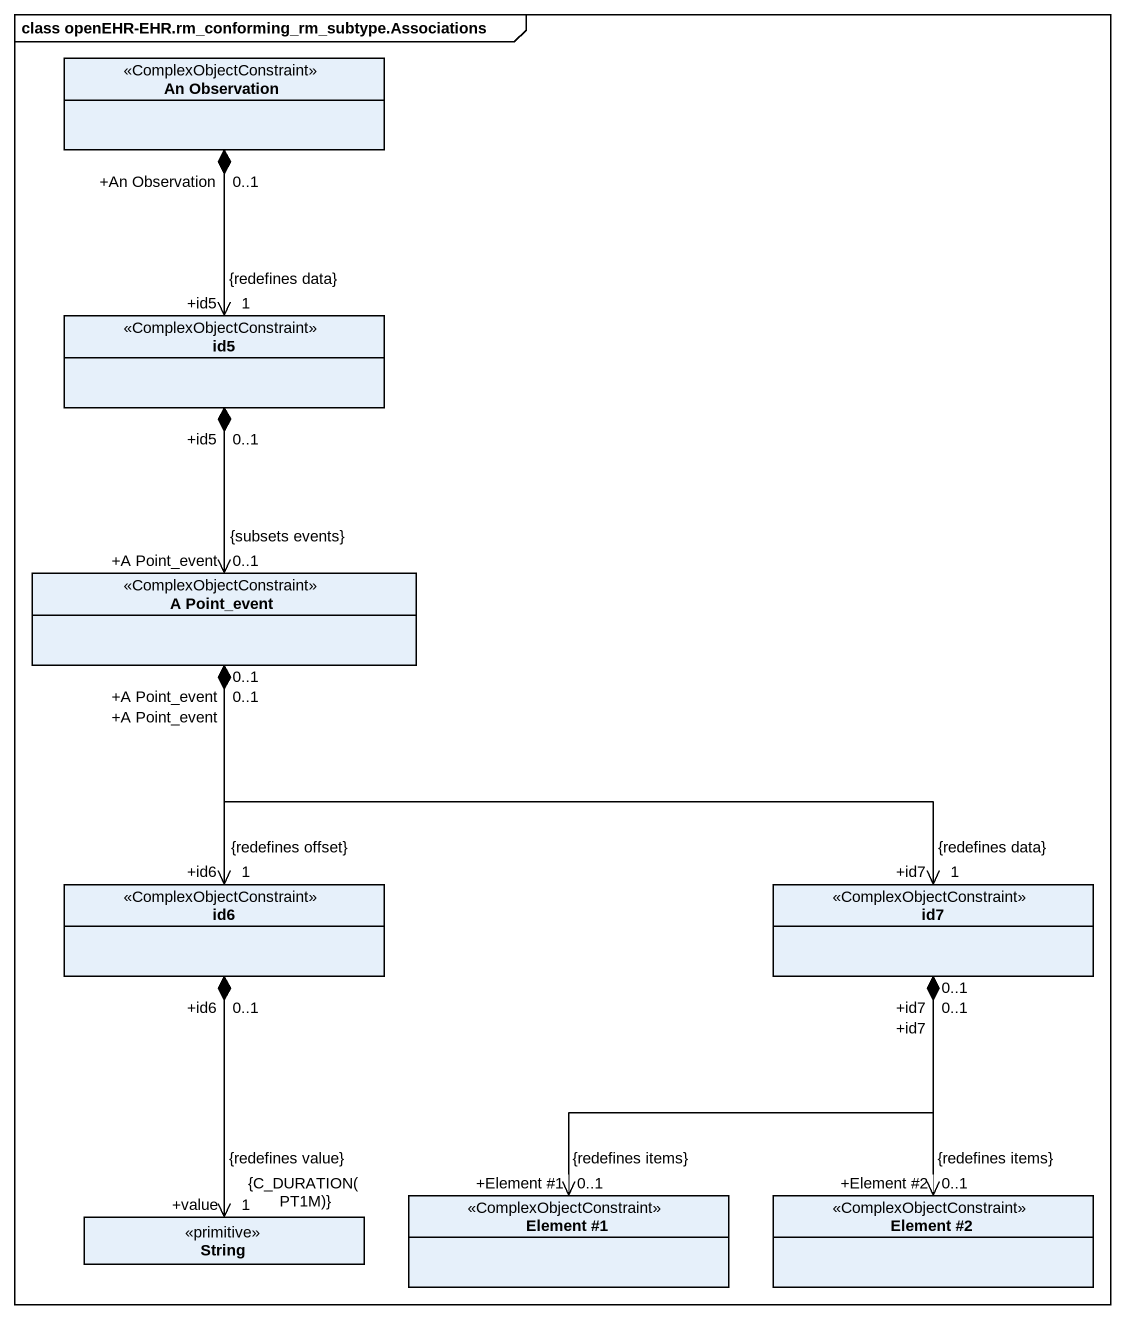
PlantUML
@startuml
mainframe class openEHR-EHR.rm_conforming_rm_subtype.Associations
hide circle
hide empty members
class "An Observation" as An_Observation <<ComplexObjectConstraint>>
class id5 <<ComplexObjectConstraint>>
class "A Point_event" as A_Point_event <<ComplexObjectConstraint>>
class id6 <<ComplexObjectConstraint>>
class id7 <<ComplexObjectConstraint>>
class String <<primitive>>
class "Element #1" as Element_1 <<ComplexObjectConstraint>>
class "Element #2" as Element_2 <<ComplexObjectConstraint>>
An_Observation "+An Observation\n0..1" *--> "+id5\n1\n{redefines data}" id5
id5 "+id5\n0..1" *--> "+A Point_event\n0..1\n{subsets events}" A_Point_event
A_Point_event "+A Point_event\n0..1" *--> "+id6\n1\n{redefines offset}" id6
A_Point_event "+A Point_event\n0..1" *-right-> "+id7\n1\n{redefines data}" id7
id6 "+id6\n0..1" *--> "+value\n1\n{C_DURATION(PT1M)}\n{redefines value}" String
id7 "+id7\n0..1" *--> "+Element #1\n0..1\n{redefines items}" Element_1
id7 "+id7\n0..1" *--> "+Element #2\n0..1\n{redefines items}" Element_2
@enduml
